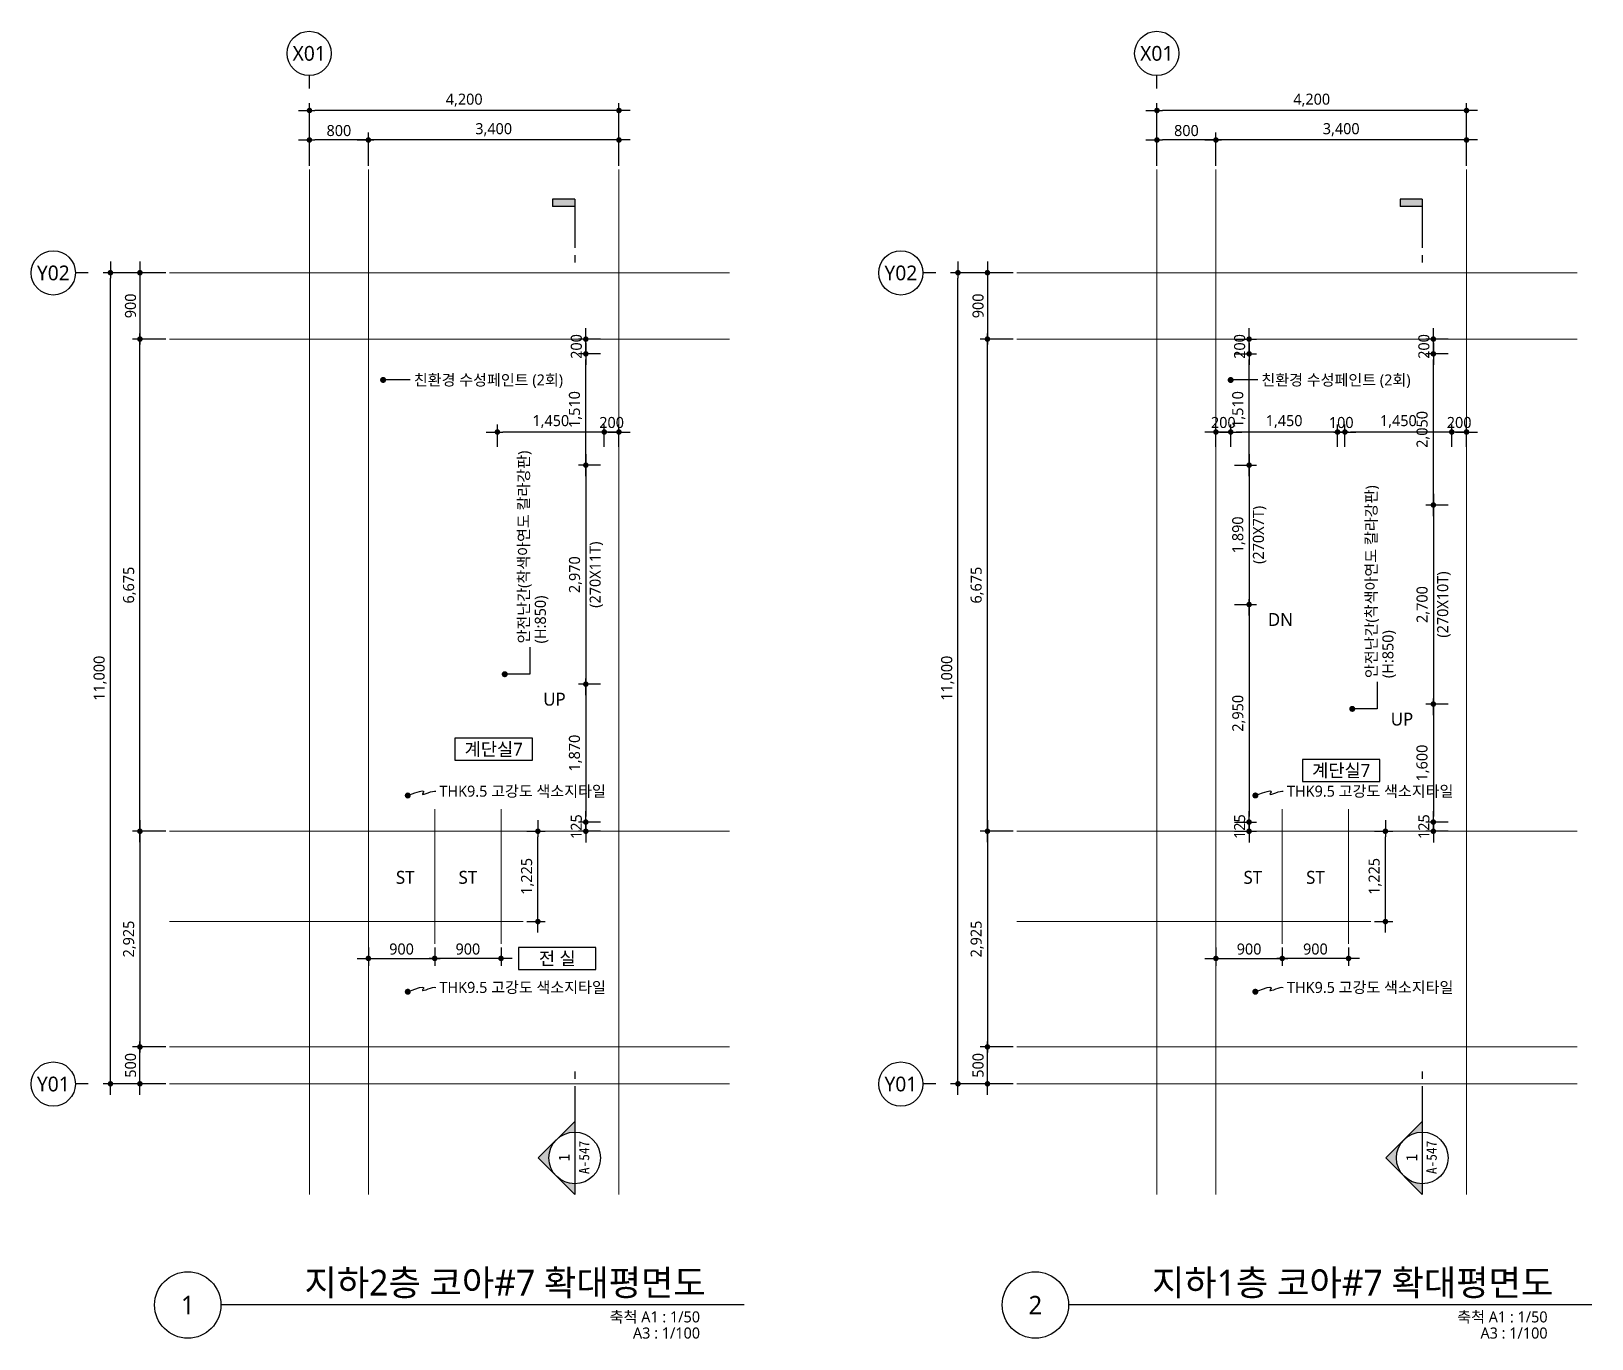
# Model space of a CAD drawing. Header units: millimetres. Extents: x 1467181 to 1850972, y 836037 to 895281.
# Drawn here: x 1467181 to 1488356, y 875511 to 893244 of the extents above; entities that cross this region are included whole.
import ezdxf
from ezdxf.enums import TextEntityAlignment as Align

# ---------------------------------------------------------------- set-up
doc = ezdxf.new("R2010")
doc.units = ezdxf.units.MM
doc.header["$MEASUREMENT"] = 0
doc.linetypes.add('CEN', pattern=[62, 60, -1, 0, -1])
doc.layers.get('0').update_dxf_attribs({"linetype": 'CONTINUOUS'})
for name, color, linetype, lineweight in [('A-AXIS-BUBL', 7, 'CONTINUOUS', 25), ('A-CNTL', 1, 'CEN', 15), ('A-DIMS', 7, 'CONTINUOUS', 25), ('A-MKXS-LEAD', 7, 'CONTINUOUS', 25), ('A-MKXS-MAK1', 3, 'CONTINUOUS', 25), ('A-MKXS-TEXT1', 3, 'CONTINUOUS', 25), ('A-MKXS-TEXT2', 7, 'CONTINUOUS', 25), ('A-MKXX-NAME', 3, 'CONTINUOUS', 25), ('A-MKXX-SYMB', 7, 'CONTINUOUS', 25), ('A-XXXX-SYMB', 7, 'CONTINUOUS', 25), ('A-XXXX-TXT1', 3, 'CONTINUOUS', 25), ('A-XXXX-TXT2', 3, 'CONTINUOUS', 25)]:
    doc.layers.add(name, color=color, linetype=linetype, lineweight=lineweight)
doc.styles.add('HY울릉도L', font='')
doc.styles.add('돋움체', font='')
doc.styles.add('맑은고딕', font='malgun.ttf')
doc.styles.get('HY울릉도L').set_extended_font_data('HYwulM')
doc.styles.get('돋움체').set_extended_font_data('DotumChe')
doc.dimstyles.new('CDIM', dxfattribs={"dimtxt": 3, "dimasz": 1.5, "dimexe": 2, "dimexo": 1, "dimgap": 1, "dimtad": 1, "dimdec": 0, "dimrnd": 0.5, "dimzin": 0, "dimdsep": 32, "dimlunit": 6, "dimtxsty": 'HY울릉도L', "dimblk1": '_CIDOT', "dimblk2": '_CIDOT', "dimsah": 1, "dimcen": 5.5, "dimclrd": 2, "dimclre": 2, "dimclrt": 7, "dimadec": 0, "dimazin": 0, "dimtfac": 1, "dimtdec": 0, "dimtix": 1, "dimtmove": 2, "dimatfit": 1, "dimldrblk": '_CIDOT', "dimfxl": 1, "dimtolj": 1, "dimtzin": 0, "dimlwd": -1, "dimarcsym": 0})

# ---------------------------------------------------------------- blocks, each defined once
blk = doc.blocks.new('_CIDOT')
at = {"color": 0, "linetype": 'ByBlock'}
blk.add_line((2, 0), (-1, 0), dxfattribs=at)
at = {"color": 0, "linetype": 'ByBlock', "const_width": 0.5}
blk.add_lwpolyline([(-0.25, 0, 1), (0.25, 0, 1)], format="xyb", close=True, dxfattribs=at)
blk = doc.blocks.new('*D186')
at = {"layer": 'A-DIMS', "lineweight": -2, "transparency": 16777216}
for p, q in [((800, 12450), (800, 12900)), ((4200, 12450), (4200, 12900))]:
    blk.add_line(p, q, dxfattribs=at)
at = {"layer": 'A-DIMS', "transparency": 16777216}
blk.add_line((4125, 12800), (875, 12800), dxfattribs=at)
at = {"layer": 'A-DIMS', "transparency": 16777216, "xscale": 75, "yscale": 75, "zscale": 75, "rotation": 180}
blk.add_blockref('_CIDOT', (800, 12800), dxfattribs=at)
at = {"layer": 'A-DIMS', "transparency": 16777216, "xscale": 75, "yscale": 75, "zscale": 75}
blk.add_blockref('_CIDOT', (4200, 12800), dxfattribs=at)
at = {"layer": 'A-DIMS', "color": 3, "transparency": 16777216, "insert": (2500, 12940), "char_height": 150, "attachment_point": 5, "style": '맑은고딕'}
blk.add_mtext('\\A1;3,400', dxfattribs=at)
blk = doc.blocks.new('*D187')
at = {"layer": 'A-DIMS', "lineweight": -2, "transparency": 16777216}
for p, q in [((-1950, 10100), (-2400, 10100)), ((-1950, 3425), (-2400, 3425))]:
    blk.add_line(p, q, dxfattribs=at)
at = {"layer": 'A-DIMS', "transparency": 16777216}
blk.add_line((-2300, 3500), (-2300, 10025), dxfattribs=at)
at = {"layer": 'A-DIMS', "transparency": 16777216, "xscale": 75, "yscale": 75, "zscale": 75}
for p, rotation in [((-2300, 10100), 90), ((-2300, 3425), 270)]:
    blk.add_blockref('_CIDOT', p, dxfattribs=dict(at, rotation=rotation))
at = {"layer": 'A-DIMS', "color": 3, "transparency": 16777216, "insert": (-2440, 6763), "char_height": 150, "attachment_point": 5, "rotation": 90, "style": '맑은고딕'}
blk.add_mtext('\\A1;6,675', dxfattribs=at)
blk = doc.blocks.new('*D188')
at = {"layer": 'A-DIMS', "lineweight": -2, "transparency": 16777216}
for p, q in [((0, 12450), (0, 12900)), ((800, 12450), (800, 12900))]:
    blk.add_line(p, q, dxfattribs=at)
at = {"layer": 'A-DIMS', "transparency": 16777216}
blk.add_line((725, 12800), (75, 12800), dxfattribs=at)
at = {"layer": 'A-DIMS', "transparency": 16777216, "xscale": 75, "yscale": 75, "zscale": 75, "rotation": 180}
blk.add_blockref('_CIDOT', (0, 12800), dxfattribs=at)
at = {"layer": 'A-DIMS', "transparency": 16777216, "xscale": 75, "yscale": 75, "zscale": 75}
blk.add_blockref('_CIDOT', (800, 12800), dxfattribs=at)
at = {"layer": 'A-DIMS', "color": 3, "transparency": 16777216, "insert": (400, 12927), "char_height": 150, "attachment_point": 5, "style": '맑은고딕'}
blk.add_mtext('\\A1;800', dxfattribs=at)
blk = doc.blocks.new('*D189')
at = {"layer": 'A-DIMS', "lineweight": -2, "transparency": 16777216}
for p, q in [((0, 12450), (0, 13300)), ((4200, 12450), (4200, 13300))]:
    blk.add_line(p, q, dxfattribs=at)
at = {"layer": 'A-DIMS', "transparency": 16777216}
blk.add_line((4125, 13200), (75, 13200), dxfattribs=at)
at = {"layer": 'A-DIMS', "transparency": 16777216, "xscale": 75, "yscale": 75, "zscale": 75, "rotation": 180}
blk.add_blockref('_CIDOT', (0, 13200), dxfattribs=at)
at = {"layer": 'A-DIMS', "transparency": 16777216, "xscale": 75, "yscale": 75, "zscale": 75}
blk.add_blockref('_CIDOT', (4200, 13200), dxfattribs=at)
at = {"layer": 'A-DIMS', "color": 3, "transparency": 16777216, "insert": (2100, 13340), "char_height": 150, "attachment_point": 5, "style": '맑은고딕'}
blk.add_mtext('\\A1;4,200', dxfattribs=at)
blk = doc.blocks.new('*D190')
at = {"layer": 'A-DIMS', "lineweight": -2, "transparency": 16777216}
for p, q in [((-1950, 11000), (-2800, 11000)), ((-1950, 0), (-2800, 0))]:
    blk.add_line(p, q, dxfattribs=at)
at = {"layer": 'A-DIMS', "transparency": 16777216}
blk.add_line((-2700, 75), (-2700, 10925), dxfattribs=at)
at = {"layer": 'A-DIMS', "transparency": 16777216, "xscale": 75, "yscale": 75, "zscale": 75}
for p, rotation in [((-2700, 11000), 90), ((-2700, 0), 270)]:
    blk.add_blockref('_CIDOT', p, dxfattribs=dict(at, rotation=rotation))
at = {"layer": 'A-DIMS', "color": 3, "transparency": 16777216, "insert": (-2840, 5500), "char_height": 150, "attachment_point": 5, "rotation": 90, "style": '맑은고딕'}
blk.add_mtext('\\A1;11,000', dxfattribs=at)
blk = doc.blocks.new('*D191')
at = {"layer": 'A-DIMS', "lineweight": -2, "transparency": 16777216}
for p, q in [((-1950, 11000), (-2400, 11000)), ((-1950, 10100), (-2400, 10100))]:
    blk.add_line(p, q, dxfattribs=at)
at = {"layer": 'A-DIMS', "transparency": 16777216}
blk.add_line((-2300, 10925), (-2300, 10175), dxfattribs=at)
at = {"layer": 'A-DIMS', "transparency": 16777216, "xscale": 75, "yscale": 75, "zscale": 75}
for p, rotation in [((-2300, 11000), 90), ((-2300, 10100), 270)]:
    blk.add_blockref('_CIDOT', p, dxfattribs=dict(at, rotation=rotation))
at = {"layer": 'A-DIMS', "color": 3, "transparency": 16777216, "insert": (-2427, 10550), "char_height": 150, "attachment_point": 5, "rotation": 90, "style": '맑은고딕'}
blk.add_mtext('\\A1;900', dxfattribs=at)
blk = doc.blocks.new('*D192')
at = {"layer": 'A-DIMS', "lineweight": -2, "transparency": 16777216}
for p, q in [((-1950, 3425), (-2400, 3425)), ((-1950, 500), (-2400, 500))]:
    blk.add_line(p, q, dxfattribs=at)
at = {"layer": 'A-DIMS', "transparency": 16777216}
blk.add_line((-2300, 3350), (-2300, 575), dxfattribs=at)
at = {"layer": 'A-DIMS', "transparency": 16777216, "xscale": 75, "yscale": 75, "zscale": 75}
for p, rotation in [((-2300, 3425), 90), ((-2300, 500), 270)]:
    blk.add_blockref('_CIDOT', p, dxfattribs=dict(at, rotation=rotation))
at = {"layer": 'A-DIMS', "color": 3, "transparency": 16777216, "insert": (-2440, 1963), "char_height": 150, "attachment_point": 5, "rotation": 90, "style": '맑은고딕'}
blk.add_mtext('\\A1;2,925', dxfattribs=at)
blk = doc.blocks.new('*D193')
at = {"layer": 'A-DIMS', "lineweight": -2, "transparency": 16777216}
for p, q in [((1700, 1850), (1700, 1600)), ((2600, 1850), (2600, 1600))]:
    blk.add_line(p, q, dxfattribs=at)
at = {"layer": 'A-DIMS', "transparency": 16777216}
blk.add_line((2525, 1700), (1775, 1700), dxfattribs=at)
at = {"layer": 'A-DIMS', "transparency": 16777216, "xscale": 75, "yscale": 75, "zscale": 75, "rotation": 180}
blk.add_blockref('_CIDOT', (1700, 1700), dxfattribs=at)
at = {"layer": 'A-DIMS', "transparency": 16777216, "xscale": 75, "yscale": 75, "zscale": 75}
blk.add_blockref('_CIDOT', (2600, 1700), dxfattribs=at)
at = {"layer": 'A-DIMS', "color": 3, "transparency": 16777216, "insert": (2150, 1827), "char_height": 150, "attachment_point": 5, "style": '맑은고딕'}
blk.add_mtext('\\A1;900', dxfattribs=at)
blk = doc.blocks.new('*D194')
at = {"layer": 'A-DIMS', "lineweight": -2, "transparency": 16777216}
for p, q in [((800, 1850), (800, 1600)), ((1700, 1850), (1700, 1600))]:
    blk.add_line(p, q, dxfattribs=at)
at = {"layer": 'A-DIMS', "transparency": 16777216}
blk.add_line((875, 1700), (1625, 1700), dxfattribs=at)
at = {"layer": 'A-DIMS', "transparency": 16777216, "xscale": 75, "yscale": 75, "zscale": 75, "rotation": 180}
blk.add_blockref('_CIDOT', (800, 1700), dxfattribs=at)
at = {"layer": 'A-DIMS', "transparency": 16777216, "xscale": 75, "yscale": 75, "zscale": 75}
blk.add_blockref('_CIDOT', (1700, 1700), dxfattribs=at)
at = {"layer": 'A-DIMS', "color": 3, "transparency": 16777216, "insert": (1250, 1827), "char_height": 150, "attachment_point": 5, "style": '맑은고딕'}
blk.add_mtext('\\A1;900', dxfattribs=at)
blk = doc.blocks.new('*D195')
at = {"layer": 'A-DIMS', "lineweight": -2, "transparency": 16777216}
for p, q in [((2950, 3425), (3200, 3425)), ((2950, 2200), (3200, 2200))]:
    blk.add_line(p, q, dxfattribs=at)
at = {"layer": 'A-DIMS', "transparency": 16777216}
blk.add_line((3100, 2275), (3100, 3350), dxfattribs=at)
at = {"layer": 'A-DIMS', "transparency": 16777216, "xscale": 75, "yscale": 75, "zscale": 75}
for p, rotation in [((3100, 3425), 90), ((3100, 2200), 270)]:
    blk.add_blockref('_CIDOT', p, dxfattribs=dict(at, rotation=rotation))
at = {"layer": 'A-DIMS', "color": 3, "transparency": 16777216, "insert": (2960, 2813), "char_height": 150, "attachment_point": 5, "rotation": 90, "style": '맑은고딕'}
blk.add_mtext('\\A1;1,225', dxfattribs=at)
blk = doc.blocks.new('*D196')
at = {"layer": 'A-DIMS', "lineweight": -2, "transparency": 16777216}
for p, q in [((-1950, 500), (-2400, 500)), ((-1950, 0), (-2400, 0))]:
    blk.add_line(p, q, dxfattribs=at)
at = {"layer": 'A-DIMS', "transparency": 16777216}
blk.add_line((-2300, 75), (-2300, 425), dxfattribs=at)
at = {"layer": 'A-DIMS', "transparency": 16777216, "xscale": 75, "yscale": 75, "zscale": 75}
for p, rotation in [((-2300, 500), 90), ((-2300, 0), 270)]:
    blk.add_blockref('_CIDOT', p, dxfattribs=dict(at, rotation=rotation))
at = {"layer": 'A-DIMS', "color": 3, "transparency": 16777216, "insert": (-2427, 250), "char_height": 150, "attachment_point": 5, "rotation": 90, "style": '맑은고딕'}
blk.add_mtext('\\A1;500', dxfattribs=at)
blk = doc.blocks.new('CORE 7- 단면')
at = {"layer": 'A-MKXS-MAK1'}
blk.add_hatch(color=256, dxfattribs=at).paths.add_polyline_path([(22637, 12898), (22637, 12998), (22937, 12998), (22937, 12898)])
h = blk.add_hatch(color=256, dxfattribs=at)
h.paths.add_polyline_path([(22442, -7), (22690, 241, 0.414214), (22690, -254)])
h.paths.add_polyline_path([(22690, 241), (22937, 488), (22937, 343, 0.198912)])
h.paths.add_polyline_path([(22690, -254, 0.198912), (22937, -357), (22937, -502)])
for p, q in [((22637, 12998), (22637, 12898)), ((22937, 12998), (22637, 12998)), ((22937, 12998), (22937, 12335)), ((22937, 12898), (22637, 12898)), ((22937, 12235), (22937, 12135)), ((22937, 1166), (22937, 1066)), ((22937, 966), (22937, -502)), ((22937, 488), (22442, -7)), ((22937, -502), (22442, -7))]:
    blk.add_line(p, q, dxfattribs=at)
blk.add_circle((22937, -7), 350, dxfattribs=at)
at = {"layer": 'A-MKXS-TEXT2', "style": '돋움체'}
for s, height, p in [('A-547', 140, (23065, 0)), ('1', 150, (22793, -2))]:
    blk.add_text(s, height=height, rotation=90, dxfattribs=at).set_placement(p, align=Align.MIDDLE)
blk = doc.blocks.new('*D169')
at = {"layer": 'A-DIMS', "lineweight": -2, "transparency": 16777216}
for p, q in [((1474906, 887359), (1474606, 887359)), ((1474906, 884389), (1474606, 884389))]:
    blk.add_line(p, q, dxfattribs=at)
at = {"layer": 'A-DIMS', "transparency": 16777216}
blk.add_line((1474706, 887284), (1474706, 884464), dxfattribs=at)
at = {"layer": 'A-DIMS', "transparency": 16777216, "xscale": 75, "yscale": 75, "zscale": 75}
for p, rotation in [((1474706, 887359), 90), ((1474706, 884389), 270)]:
    blk.add_blockref('_CIDOT', p, dxfattribs=dict(at, rotation=rotation))
at = {"layer": 'A-DIMS', "color": 3, "transparency": 16777216, "char_height": 150, "attachment_point": 5, "rotation": 90, "style": '맑은고딕'}
for s, insert in [('\\A1;(270X11T)', (1474849, 885874)), ('\\A1;2,970', (1474566, 885874))]:
    blk.add_mtext(s, dxfattribs=dict(at, insert=insert))
blk = doc.blocks.new('*D170')
at = {"layer": 'A-DIMS', "lineweight": -2, "transparency": 16777216}
for p, q in [((1474906, 888869), (1474606, 888869)), ((1474906, 887359), (1474606, 887359))]:
    blk.add_line(p, q, dxfattribs=at)
at = {"layer": 'A-DIMS', "transparency": 16777216}
blk.add_line((1474706, 887434), (1474706, 888794), dxfattribs=at)
at = {"layer": 'A-DIMS', "transparency": 16777216, "xscale": 75, "yscale": 75, "zscale": 75}
for p, rotation in [((1474706, 888869), 90), ((1474706, 887359), 270)]:
    blk.add_blockref('_CIDOT', p, dxfattribs=dict(at, rotation=rotation))
at = {"layer": 'A-DIMS', "color": 3, "transparency": 16777216, "insert": (1474565, 888114), "char_height": 150, "attachment_point": 5, "rotation": 90, "style": '맑은고딕'}
blk.add_mtext('\\A1;1,510', dxfattribs=at)
blk = doc.blocks.new('*D171')
at = {"layer": 'A-DIMS', "lineweight": -2, "transparency": 16777216}
for p, q in [((1474906, 884389), (1474606, 884389)), ((1474906, 882519), (1474606, 882519))]:
    blk.add_line(p, q, dxfattribs=at)
at = {"layer": 'A-DIMS', "transparency": 16777216}
blk.add_line((1474706, 884314), (1474706, 882594), dxfattribs=at)
at = {"layer": 'A-DIMS', "transparency": 16777216, "xscale": 75, "yscale": 75, "zscale": 75}
for p, rotation in [((1474706, 884389), 90), ((1474706, 882519), 270)]:
    blk.add_blockref('_CIDOT', p, dxfattribs=dict(at, rotation=rotation))
at = {"layer": 'A-DIMS', "color": 3, "transparency": 16777216, "insert": (1474565, 883454), "char_height": 150, "attachment_point": 5, "rotation": 90, "style": '맑은고딕'}
blk.add_mtext('\\A1;1,870', dxfattribs=at)
blk = doc.blocks.new('*D172')
at = {"layer": 'A-DIMS', "transparency": 16777216}
for p, q in [((1474706, 882594), (1474706, 882669)), ((1474706, 882519), (1474706, 882394)), ((1474706, 882319), (1474706, 882244))]:
    blk.add_line(p, q, dxfattribs=at)
at = {"layer": 'A-DIMS', "lineweight": -2, "transparency": 16777216}
for p, q in [((1474906, 882519), (1474606, 882519)), ((1474906, 882394), (1474606, 882394))]:
    blk.add_line(p, q, dxfattribs=at)
at = {"layer": 'A-DIMS', "transparency": 16777216, "xscale": 75, "yscale": 75, "zscale": 75}
for p, rotation in [((1474706, 882519), 270), ((1474706, 882394), 90)]:
    blk.add_blockref('_CIDOT', p, dxfattribs=dict(at, rotation=rotation))
at = {"layer": 'A-DIMS', "color": 3, "transparency": 16777216, "insert": (1474578, 882457), "char_height": 150, "attachment_point": 5, "rotation": 90, "style": '맑은고딕'}
blk.add_mtext('\\A1;125', dxfattribs=at)
blk = doc.blocks.new('*D173')
at = {"layer": 'A-DIMS', "transparency": 16777216}
for p, q in [((1474706, 889144), (1474706, 889219)), ((1474706, 888869), (1474706, 889069)), ((1474706, 888794), (1474706, 888719))]:
    blk.add_line(p, q, dxfattribs=at)
at = {"layer": 'A-DIMS', "lineweight": -2, "transparency": 16777216}
for p, q in [((1474906, 889069), (1474606, 889069)), ((1474906, 888869), (1474606, 888869))]:
    blk.add_line(p, q, dxfattribs=at)
at = {"layer": 'A-DIMS', "transparency": 16777216, "xscale": 75, "yscale": 75, "zscale": 75}
for p, rotation in [((1474706, 889069), 270), ((1474706, 888869), 90)]:
    blk.add_blockref('_CIDOT', p, dxfattribs=dict(at, rotation=rotation))
at = {"layer": 'A-DIMS', "color": 3, "transparency": 16777216, "insert": (1474578, 888969), "char_height": 150, "attachment_point": 5, "rotation": 90, "style": '맑은고딕'}
blk.add_mtext('\\A1;200', dxfattribs=at)
blk = doc.blocks.new('*D174')
at = {"layer": 'A-DIMS', "lineweight": -2, "transparency": 16777216}
for p, q in [((1473506, 887609), (1473506, 887909)), ((1474956, 887609), (1474956, 887909))]:
    blk.add_line(p, q, dxfattribs=at)
at = {"layer": 'A-DIMS', "transparency": 16777216}
blk.add_line((1474881, 887809), (1473581, 887809), dxfattribs=at)
at = {"layer": 'A-DIMS', "transparency": 16777216, "xscale": 75, "yscale": 75, "zscale": 75, "rotation": 180}
blk.add_blockref('_CIDOT', (1473506, 887809), dxfattribs=at)
at = {"layer": 'A-DIMS', "transparency": 16777216, "xscale": 75, "yscale": 75, "zscale": 75}
blk.add_blockref('_CIDOT', (1474956, 887809), dxfattribs=at)
at = {"layer": 'A-DIMS', "color": 3, "transparency": 16777216, "insert": (1474231, 887950), "char_height": 150, "attachment_point": 5, "style": '맑은고딕'}
blk.add_mtext('\\A1;1,450', dxfattribs=at)
blk = doc.blocks.new('*D175')
at = {"layer": 'A-DIMS', "lineweight": -2, "transparency": 16777216}
for p, q in [((1474956, 887609), (1474956, 887909)), ((1475156, 887609), (1475156, 887909))]:
    blk.add_line(p, q, dxfattribs=at)
at = {"layer": 'A-DIMS', "transparency": 16777216}
for p, q in [((1474881, 887809), (1474806, 887809)), ((1475156, 887809), (1474956, 887809)), ((1475231, 887809), (1475306, 887809))]:
    blk.add_line(p, q, dxfattribs=at)
at = {"layer": 'A-DIMS', "transparency": 16777216, "xscale": 75, "yscale": 75, "zscale": 75}
blk.add_blockref('_CIDOT', (1474956, 887809), dxfattribs=at)
at = {"layer": 'A-DIMS', "transparency": 16777216, "xscale": 75, "yscale": 75, "zscale": 75, "rotation": 180}
blk.add_blockref('_CIDOT', (1475156, 887809), dxfattribs=at)
at = {"layer": 'A-DIMS', "color": 3, "transparency": 16777216, "insert": (1475056, 887937), "char_height": 150, "attachment_point": 5, "style": '맑은고딕'}
blk.add_mtext('\\A1;200', dxfattribs=at)
blk = doc.blocks.new('*D176')
at = {"layer": 'A-DIMS', "lineweight": -2, "transparency": 16777216}
for p, q in [((1486406, 886819), (1486106, 886819)), ((1486406, 884119), (1486106, 884119))]:
    blk.add_line(p, q, dxfattribs=at)
at = {"layer": 'A-DIMS', "transparency": 16777216}
blk.add_line((1486206, 886744), (1486206, 884194), dxfattribs=at)
at = {"layer": 'A-DIMS', "transparency": 16777216, "xscale": 75, "yscale": 75, "zscale": 75}
for p, rotation in [((1486206, 886819), 90), ((1486206, 884119), 270)]:
    blk.add_blockref('_CIDOT', p, dxfattribs=dict(at, rotation=rotation))
at = {"layer": 'A-DIMS', "color": 3, "transparency": 16777216, "char_height": 150, "attachment_point": 5, "rotation": 90, "style": '맑은고딕'}
for s, insert in [('\\A1;(270X10T)', (1486349, 885469)), ('\\A1;2,700', (1486066, 885469))]:
    blk.add_mtext(s, dxfattribs=dict(at, insert=insert))
blk = doc.blocks.new('*D177')
at = {"layer": 'A-DIMS', "lineweight": -2, "transparency": 16777216}
for p, q in [((1486406, 888869), (1486106, 888869)), ((1486406, 886819), (1486106, 886819))]:
    blk.add_line(p, q, dxfattribs=at)
at = {"layer": 'A-DIMS', "transparency": 16777216}
blk.add_line((1486206, 886894), (1486206, 888794), dxfattribs=at)
at = {"layer": 'A-DIMS', "transparency": 16777216, "xscale": 75, "yscale": 75, "zscale": 75}
for p, rotation in [((1486206, 888869), 90), ((1486206, 886819), 270)]:
    blk.add_blockref('_CIDOT', p, dxfattribs=dict(at, rotation=rotation))
at = {"layer": 'A-DIMS', "color": 3, "transparency": 16777216, "insert": (1486066, 887844), "char_height": 150, "attachment_point": 5, "rotation": 90, "style": '맑은고딕'}
blk.add_mtext('\\A1;2,050', dxfattribs=at)
blk = doc.blocks.new('*D178')
at = {"layer": 'A-DIMS', "lineweight": -2, "transparency": 16777216}
for p, q in [((1486406, 884119), (1486106, 884119)), ((1486406, 882519), (1486106, 882519))]:
    blk.add_line(p, q, dxfattribs=at)
at = {"layer": 'A-DIMS', "transparency": 16777216}
blk.add_line((1486206, 884044), (1486206, 882594), dxfattribs=at)
at = {"layer": 'A-DIMS', "transparency": 16777216, "xscale": 75, "yscale": 75, "zscale": 75}
for p, rotation in [((1486206, 884119), 90), ((1486206, 882519), 270)]:
    blk.add_blockref('_CIDOT', p, dxfattribs=dict(at, rotation=rotation))
at = {"layer": 'A-DIMS', "color": 3, "transparency": 16777216, "insert": (1486065, 883319), "char_height": 150, "attachment_point": 5, "rotation": 90, "style": '맑은고딕'}
blk.add_mtext('\\A1;1,600', dxfattribs=at)
blk = doc.blocks.new('*D179')
at = {"layer": 'A-DIMS', "transparency": 16777216}
for p, q in [((1486206, 882594), (1486206, 882669)), ((1486206, 882519), (1486206, 882394)), ((1486206, 882319), (1486206, 882244))]:
    blk.add_line(p, q, dxfattribs=at)
at = {"layer": 'A-DIMS', "lineweight": -2, "transparency": 16777216}
for p, q in [((1486406, 882519), (1486106, 882519)), ((1486406, 882394), (1486106, 882394))]:
    blk.add_line(p, q, dxfattribs=at)
at = {"layer": 'A-DIMS', "transparency": 16777216, "xscale": 75, "yscale": 75, "zscale": 75}
for p, rotation in [((1486206, 882519), 270), ((1486206, 882394), 90)]:
    blk.add_blockref('_CIDOT', p, dxfattribs=dict(at, rotation=rotation))
at = {"layer": 'A-DIMS', "color": 3, "transparency": 16777216, "insert": (1486078, 882457), "char_height": 150, "attachment_point": 5, "rotation": 90, "style": '맑은고딕'}
blk.add_mtext('\\A1;125', dxfattribs=at)
blk = doc.blocks.new('*D180')
at = {"layer": 'A-DIMS', "transparency": 16777216}
for p, q in [((1486206, 889144), (1486206, 889219)), ((1486206, 888869), (1486206, 889069)), ((1486206, 888794), (1486206, 888719))]:
    blk.add_line(p, q, dxfattribs=at)
at = {"layer": 'A-DIMS', "lineweight": -2, "transparency": 16777216}
for p, q in [((1486406, 889069), (1486106, 889069)), ((1486406, 888869), (1486106, 888869))]:
    blk.add_line(p, q, dxfattribs=at)
at = {"layer": 'A-DIMS', "transparency": 16777216, "xscale": 75, "yscale": 75, "zscale": 75}
for p, rotation in [((1486206, 889069), 270), ((1486206, 888869), 90)]:
    blk.add_blockref('_CIDOT', p, dxfattribs=dict(at, rotation=rotation))
at = {"layer": 'A-DIMS', "color": 3, "transparency": 16777216, "insert": (1486078, 888969), "char_height": 150, "attachment_point": 5, "rotation": 90, "style": '맑은고딕'}
blk.add_mtext('\\A1;200', dxfattribs=at)
blk = doc.blocks.new('*D181')
at = {"layer": 'A-DIMS', "lineweight": -2, "transparency": 16777216}
for p, q in [((1485006, 887609), (1485006, 887909)), ((1486456, 887609), (1486456, 887909))]:
    blk.add_line(p, q, dxfattribs=at)
at = {"layer": 'A-DIMS', "transparency": 16777216}
blk.add_line((1486381, 887809), (1485081, 887809), dxfattribs=at)
at = {"layer": 'A-DIMS', "transparency": 16777216, "xscale": 75, "yscale": 75, "zscale": 75, "rotation": 180}
blk.add_blockref('_CIDOT', (1485006, 887809), dxfattribs=at)
at = {"layer": 'A-DIMS', "transparency": 16777216, "xscale": 75, "yscale": 75, "zscale": 75}
blk.add_blockref('_CIDOT', (1486456, 887809), dxfattribs=at)
at = {"layer": 'A-DIMS', "color": 3, "transparency": 16777216, "insert": (1485731, 887950), "char_height": 150, "attachment_point": 5, "style": '맑은고딕'}
blk.add_mtext('\\A1;1,450', dxfattribs=at)
blk = doc.blocks.new('*D182')
at = {"layer": 'A-DIMS', "lineweight": -2, "transparency": 16777216}
for p, q in [((1486456, 887609), (1486456, 887909)), ((1486656, 887609), (1486656, 887909))]:
    blk.add_line(p, q, dxfattribs=at)
at = {"layer": 'A-DIMS', "transparency": 16777216}
for p, q in [((1486381, 887809), (1486306, 887809)), ((1486656, 887809), (1486456, 887809)), ((1486731, 887809), (1486806, 887809))]:
    blk.add_line(p, q, dxfattribs=at)
at = {"layer": 'A-DIMS', "transparency": 16777216, "xscale": 75, "yscale": 75, "zscale": 75}
blk.add_blockref('_CIDOT', (1486456, 887809), dxfattribs=at)
at = {"layer": 'A-DIMS', "transparency": 16777216, "xscale": 75, "yscale": 75, "zscale": 75, "rotation": 180}
blk.add_blockref('_CIDOT', (1486656, 887809), dxfattribs=at)
at = {"layer": 'A-DIMS', "color": 3, "transparency": 16777216, "insert": (1486556, 887937), "char_height": 150, "attachment_point": 5, "style": '맑은고딕'}
blk.add_mtext('\\A1;200', dxfattribs=at)
blk = doc.blocks.new('*D183')
at = {"layer": 'A-DIMS', "lineweight": -2, "transparency": 16777216}
for p, q in [((1483456, 887609), (1483456, 887909)), ((1484906, 887609), (1484906, 887909))]:
    blk.add_line(p, q, dxfattribs=at)
at = {"layer": 'A-DIMS', "transparency": 16777216}
blk.add_line((1484831, 887809), (1483531, 887809), dxfattribs=at)
at = {"layer": 'A-DIMS', "transparency": 16777216, "xscale": 75, "yscale": 75, "zscale": 75, "rotation": 180}
blk.add_blockref('_CIDOT', (1483456, 887809), dxfattribs=at)
at = {"layer": 'A-DIMS', "transparency": 16777216, "xscale": 75, "yscale": 75, "zscale": 75}
blk.add_blockref('_CIDOT', (1484906, 887809), dxfattribs=at)
at = {"layer": 'A-DIMS', "color": 3, "transparency": 16777216, "insert": (1484181, 887950), "char_height": 150, "attachment_point": 5, "style": '맑은고딕'}
blk.add_mtext('\\A1;1,450', dxfattribs=at)
blk = doc.blocks.new('*D184')
at = {"layer": 'A-DIMS', "lineweight": -2, "transparency": 16777216}
for p, q in [((1484906, 887609), (1484906, 887909)), ((1485006, 887609), (1485006, 887909))]:
    blk.add_line(p, q, dxfattribs=at)
at = {"layer": 'A-DIMS', "transparency": 16777216}
for p, q in [((1484831, 887809), (1484756, 887809)), ((1485006, 887809), (1484906, 887809)), ((1485081, 887809), (1485156, 887809))]:
    blk.add_line(p, q, dxfattribs=at)
at = {"layer": 'A-DIMS', "transparency": 16777216, "xscale": 75, "yscale": 75, "zscale": 75}
blk.add_blockref('_CIDOT', (1484906, 887809), dxfattribs=at)
at = {"layer": 'A-DIMS', "transparency": 16777216, "xscale": 75, "yscale": 75, "zscale": 75, "rotation": 180}
blk.add_blockref('_CIDOT', (1485006, 887809), dxfattribs=at)
at = {"layer": 'A-DIMS', "color": 3, "transparency": 16777216, "insert": (1484956, 887937), "char_height": 150, "attachment_point": 5, "style": '맑은고딕'}
blk.add_mtext('\\A1;100', dxfattribs=at)
blk = doc.blocks.new('*D185')
at = {"layer": 'A-DIMS', "lineweight": -2, "transparency": 16777216}
for p, q in [((1483256, 887609), (1483256, 887909)), ((1483456, 887609), (1483456, 887909))]:
    blk.add_line(p, q, dxfattribs=at)
at = {"layer": 'A-DIMS', "transparency": 16777216}
for p, q in [((1483181, 887809), (1483106, 887809)), ((1483456, 887809), (1483256, 887809)), ((1483531, 887809), (1483606, 887809))]:
    blk.add_line(p, q, dxfattribs=at)
at = {"layer": 'A-DIMS', "transparency": 16777216, "xscale": 75, "yscale": 75, "zscale": 75}
blk.add_blockref('_CIDOT', (1483256, 887809), dxfattribs=at)
at = {"layer": 'A-DIMS', "transparency": 16777216, "xscale": 75, "yscale": 75, "zscale": 75, "rotation": 180}
blk.add_blockref('_CIDOT', (1483456, 887809), dxfattribs=at)
at = {"layer": 'A-DIMS', "color": 3, "transparency": 16777216, "insert": (1483356, 887937), "char_height": 150, "attachment_point": 5, "style": '맑은고딕'}
blk.add_mtext('\\A1;200', dxfattribs=at)
blk = doc.blocks.new('*D197')
at = {"layer": 'A-DIMS', "lineweight": -2, "transparency": 16777216}
for p, q in [((1483506, 887359), (1483806, 887359)), ((1483506, 885469), (1483806, 885469))]:
    blk.add_line(p, q, dxfattribs=at)
at = {"layer": 'A-DIMS', "transparency": 16777216}
blk.add_line((1483706, 887284), (1483706, 885544), dxfattribs=at)
at = {"layer": 'A-DIMS', "transparency": 16777216, "xscale": 75, "yscale": 75, "zscale": 75}
for p, rotation in [((1483706, 887359), 90), ((1483706, 885469), 270)]:
    blk.add_blockref('_CIDOT', p, dxfattribs=dict(at, rotation=rotation))
at = {"layer": 'A-DIMS', "color": 3, "transparency": 16777216, "char_height": 150, "attachment_point": 5, "rotation": 90, "style": '맑은고딕'}
for s, insert in [('\\A1;1,890', (1483565, 886414)), ('\\A1;(270X7T)', (1483849, 886414))]:
    blk.add_mtext(s, dxfattribs=dict(at, insert=insert))
blk = doc.blocks.new('*D198')
at = {"layer": 'A-DIMS', "lineweight": -2, "transparency": 16777216}
for p, q in [((1483506, 888869), (1483806, 888869)), ((1483506, 887359), (1483806, 887359))]:
    blk.add_line(p, q, dxfattribs=at)
at = {"layer": 'A-DIMS', "transparency": 16777216}
blk.add_line((1483706, 887434), (1483706, 888794), dxfattribs=at)
at = {"layer": 'A-DIMS', "transparency": 16777216, "xscale": 75, "yscale": 75, "zscale": 75}
for p, rotation in [((1483706, 888869), 90), ((1483706, 887359), 270)]:
    blk.add_blockref('_CIDOT', p, dxfattribs=dict(at, rotation=rotation))
at = {"layer": 'A-DIMS', "color": 3, "transparency": 16777216, "insert": (1483565, 888114), "char_height": 150, "attachment_point": 5, "rotation": 90, "style": '맑은고딕'}
blk.add_mtext('\\A1;1,510', dxfattribs=at)
blk = doc.blocks.new('*D199')
at = {"layer": 'A-DIMS', "lineweight": -2, "transparency": 16777216}
for p, q in [((1483506, 885469), (1483806, 885469)), ((1483506, 882519), (1483806, 882519))]:
    blk.add_line(p, q, dxfattribs=at)
at = {"layer": 'A-DIMS', "transparency": 16777216}
blk.add_line((1483706, 885394), (1483706, 882594), dxfattribs=at)
at = {"layer": 'A-DIMS', "transparency": 16777216, "xscale": 75, "yscale": 75, "zscale": 75}
for p, rotation in [((1483706, 885469), 90), ((1483706, 882519), 270)]:
    blk.add_blockref('_CIDOT', p, dxfattribs=dict(at, rotation=rotation))
at = {"layer": 'A-DIMS', "color": 3, "transparency": 16777216, "insert": (1483566, 883994), "char_height": 150, "attachment_point": 5, "rotation": 90, "style": '맑은고딕'}
blk.add_mtext('\\A1;2,950', dxfattribs=at)
blk = doc.blocks.new('*D200')
at = {"layer": 'A-DIMS', "transparency": 16777216}
for p, q in [((1483706, 882594), (1483706, 882669)), ((1483706, 882519), (1483706, 882394)), ((1483706, 882319), (1483706, 882244))]:
    blk.add_line(p, q, dxfattribs=at)
at = {"layer": 'A-DIMS', "lineweight": -2, "transparency": 16777216}
for p, q in [((1483506, 882519), (1483806, 882519)), ((1483506, 882394), (1483806, 882394))]:
    blk.add_line(p, q, dxfattribs=at)
at = {"layer": 'A-DIMS', "transparency": 16777216, "xscale": 75, "yscale": 75, "zscale": 75}
for p, rotation in [((1483706, 882519), 270), ((1483706, 882394), 90)]:
    blk.add_blockref('_CIDOT', p, dxfattribs=dict(at, rotation=rotation))
at = {"layer": 'A-DIMS', "color": 3, "transparency": 16777216, "insert": (1483578, 882457), "char_height": 150, "attachment_point": 5, "rotation": 90, "style": '맑은고딕'}
blk.add_mtext('\\A1;125', dxfattribs=at)
blk = doc.blocks.new('*D201')
at = {"layer": 'A-DIMS', "transparency": 16777216}
for p, q in [((1483706, 889144), (1483706, 889219)), ((1483706, 888869), (1483706, 889069)), ((1483706, 888794), (1483706, 888719))]:
    blk.add_line(p, q, dxfattribs=at)
at = {"layer": 'A-DIMS', "lineweight": -2, "transparency": 16777216}
for p, q in [((1483506, 889069), (1483806, 889069)), ((1483506, 888869), (1483806, 888869))]:
    blk.add_line(p, q, dxfattribs=at)
at = {"layer": 'A-DIMS', "transparency": 16777216, "xscale": 75, "yscale": 75, "zscale": 75}
for p, rotation in [((1483706, 889069), 270), ((1483706, 888869), 90)]:
    blk.add_blockref('_CIDOT', p, dxfattribs=dict(at, rotation=rotation))
at = {"layer": 'A-DIMS', "color": 3, "transparency": 16777216, "insert": (1483578, 888969), "char_height": 150, "attachment_point": 5, "rotation": 90, "style": '맑은고딕'}
blk.add_mtext('\\A1;200', dxfattribs=at)
blk = doc.blocks.new('CORE7_GRID')
at = {"layer": 'A-AXIS-BUBL', "ltscale": 0.2}
for p, q in [((0, 13500), (0, 13675)), ((-3000, 11000), (-3175, 11000)), ((-3000, 0), (-3175, 0))]:
    blk.add_line(p, q, dxfattribs=at)
for centre in [(-2.9, 13975), (-3475, 10997.1), (-3475, -2.9)]:
    blk.add_circle(centre, 300, dxfattribs=at)
at = {"layer": 'A-CNTL'}
for p, q in [((0, -1500), (0, 12400)), ((800, -1500), (800, 12400)), ((4200, -1500), (4200, 12400)), ((-1900, 11000), (5700, 11000)), ((-1900, 10100), (5700, 10100)), ((1700, 1900), (1700, 3725)), ((2600, 1900), (2600, 3725)), ((-1900, 3425), (5700, 3425)), ((-1900, 2200), (2900, 2200)), ((-1900, 500), (5700, 500)), ((-1900, 0), (5700, 0))]:
    blk.add_line(p, q, dxfattribs=at)
at = {"layer": 'A-XXXX-TXT2', "ltscale": 0.2, "style": '맑은고딕'}
for s, p in [('X01', (-2.9, 13975)), ('Y02', (-3475, 10997.1)), ('Y01', (-3475, -2.9))]:
    blk.add_text(s, height=200, dxfattribs=at).set_placement(p, align=Align.MIDDLE)
at = {"layer": 'A-DIMS'}
for base, p1, p2, angle, picture, middle in [((0, 13200), (4200, 12400), (0, 12400), 180, '*D189', (2100, 13340.1)), ((0, 12800), (800, 12400), (0, 12400), 180, '*D188', (400, 12927.5)), ((800, 12800), (4200, 12400), (800, 12400), 180, '*D186', (2500, 12940.1)), ((-2700, 11000), (-1900, 0), (-1900, 11000), 270, '*D190', (-2840.5, 5500)), ((-2300, 10100), (-1900, 11000), (-1900, 10100), 90, '*D191', (-2427.5, 10550)), ((-2300, 10100), (-1900, 3425), (-1900, 10100), 270, '*D187', (-2440.1, 6762.5)), ((-2300, 500), (-1900, 3425), (-1900, 500), 90, '*D192', (-2440.1, 1962.5)), ((3100, 3425), (2900, 2200), (2900, 3425), 90, '*D195', (2959.5, 2812.5)), ((1700, 1700), (2600, 1900), (1700, 1900), 180, '*D193', (2150, 1827.5)), ((-2300, 500), (-1900, 0), (-1900, 500), 270, '*D196', (-2427.5, 250))]:
    dim = blk.add_linear_dim(base=base, p1=p1, p2=p2, angle=angle, dimstyle='CDIM', override={"dimscale": 50, "dimtxsty": '맑은고딕', "dimclrd": 256, "dimclre": 256, "dimclrt": 3}, dxfattribs=at)
    dim.commit()
    dim.dimension.update_dxf_attribs({"geometry": picture, "text_midpoint": middle})
dim = blk.add_linear_dim(base=(1700, 1700), p1=(800, 1900), p2=(1700, 1900), dimstyle='CDIM', override={"dimscale": 50, "dimtxsty": '맑은고딕', "dimclrd": 256, "dimclre": 256, "dimclrt": 3}, dxfattribs=at)
dim.commit()
dim.dimension.update_dxf_attribs({"geometry": '*D194', "text_midpoint": (1250, 1827.5)})

msp = doc.modelspace()

# ---------------------------------------------------------------- linework, layer by layer
at = {"layer": 'A-MKXS-LEAD', "const_width": 40}
for points in [[(1471935, 888516.9, 1), (1471976.5, 888512.7, 1)], [(1483434.9, 888516.9, 1), (1483476.3, 888512.7, 1)], [(1473607.8, 884503.6, -1), (1473603.7, 884545.1, -1)], [(1485107.8, 884033.6, -1), (1485103.7, 884075.1, -1)], [(1472269.9, 882881.4, 1), (1472311.3, 882877.2, 1)], [(1483769.9, 882881.4, 1), (1483811.3, 882877.2, 1)], [(1472269.9, 880219.8, 1), (1472311.3, 880215.6, 1)], [(1483769.9, 880219.8, 1), (1483811.3, 880215.6, 1)]]:
    msp.add_lwpolyline(points, format="xyb", close=True, dxfattribs=at)
at = {"layer": 'A-MKXS-LEAD'}
for points in [[(1472322.8, 888514.8), (1471955.8, 888514.8), (1471955.8, 888514.8)], [(1483822.6, 888514.8), (1483455.6, 888514.8), (1483455.6, 888514.8)], [(1473945.1, 884891.4), (1473945.1, 884524.4), (1473605.8, 884524.4)], [(1485445.1, 884421.4), (1485445.1, 884054.4), (1485105.8, 884054.4)], [(1472289.8, 882879), (1472387.5, 882915.8), (1472451.2, 882935.7), (1472487.5, 882942.2), (1472502.8, 882938.7), (1472504, 882928.8), (1472497.5, 882916), (1472490, 882903.8), (1472488, 882895.7), (1472496.7, 882894.4), (1472514.8, 882898.8), (1472539.7, 882907), (1472568.6, 882917.1), (1472598.8, 882927.2), (1472627.6, 882935.4), (1472652.3, 882939.7), (1472670.1, 882938.3)], [(1483789.8, 882879), (1483887.5, 882915.8), (1483951.2, 882935.7), (1483987.5, 882942.2), (1484002.8, 882938.7), (1484004, 882928.8), (1483997.5, 882916), (1483990, 882903.8), (1483988, 882895.7), (1483996.7, 882894.4), (1484014.8, 882898.8), (1484039.7, 882907), (1484068.6, 882917.1), (1484098.8, 882927.2), (1484127.6, 882935.4), (1484152.3, 882939.7), (1484170.1, 882938.3)], [(1472289.8, 880217.4), (1472387.5, 880254.3), (1472451.2, 880274.2), (1472487.5, 880280.6), (1472502.8, 880277.1), (1472504, 880267.2), (1472497.5, 880254.4), (1472490, 880242.2), (1472488, 880234.2), (1472496.7, 880232.8), (1472514.8, 880237.2), (1472539.7, 880245.4), (1472568.6, 880255.5), (1472598.8, 880265.6), (1472627.6, 880273.8), (1472652.3, 880278.1), (1472670.1, 880276.7)], [(1483789.8, 880217.4), (1483887.5, 880254.3), (1483951.2, 880274.2), (1483987.5, 880280.6), (1484002.8, 880277.1), (1484004, 880267.2), (1483997.5, 880254.4), (1483990, 880242.2), (1483988, 880234.2), (1483996.7, 880232.8), (1484014.8, 880237.2), (1484039.7, 880245.4), (1484068.6, 880255.5), (1484098.8, 880265.6), (1484127.6, 880273.8), (1484152.3, 880278.1), (1484170.1, 880276.7)]]:
    msp.add_lwpolyline(points, dxfattribs=at)
at = {"layer": 'A-MKXX-SYMB'}
for points in [[(1473980.7, 883656.9), (1472930.7, 883656.9), (1472930.7, 883356.9), (1473980.7, 883356.9)], [(1485480.7, 883369.4), (1484430.7, 883369.4), (1484430.7, 883069.4), (1485480.7, 883069.4)], [(1474844.1, 880819.4), (1473794.1, 880819.4), (1473794.1, 880519.4), (1474844.1, 880519.4)]]:
    msp.add_lwpolyline(points, close=True, dxfattribs=at)
at = {"layer": 'A-XXXX-SYMB'}
for p, q in [((1476855.7, 875969.4), (1469755.7, 875969.4)), ((1488355.7, 875969.4), (1481255.7, 875969.4))]:
    msp.add_line(p, q, dxfattribs=at)
for centre in [(1469305.7, 875969.4), (1480805.7, 875969.4)]:
    msp.add_circle(centre, 450, dxfattribs=at)

# ---------------------------------------------------------------- block references
at = {"layer": 'A-DIMS'}
for name, p in [('CORE7_GRID', (1470955.7, 878969.4)), ('CORE7_GRID', (1482455.7, 878969.4)), ('CORE 7- 단면', (1451618.4, 877971)), ('CORE 7- 단면', (1463118.4, 877971))]:
    msp.add_blockref(name, p, dxfattribs=at)

# ---------------------------------------------------------------- texts
at = {"layer": 'A-MKXS-TEXT1', "style": '맑은고딕'}
for s, p in [('친환경 수성페인트 (2회)', (1472372.8, 888514.8)), ('친환경 수성페인트 (2회)', (1483872.6, 888514.8)), ('THK9.5 고강도 색소지타일', (1472720.1, 882938.3)), ('THK9.5 고강도 색소지타일', (1484220.1, 882938.3)), ('THK9.5 고강도 색소지타일', (1472720.1, 880276.7)), ('THK9.5 고강도 색소지타일', (1484220.1, 880276.7))]:
    msp.add_text(s, height=150, dxfattribs=at).set_placement(p, align=Align.MIDDLE_LEFT)
for s, p in [('안전난간(착색아연도 칼라강판)', (1473861.7, 884941.4)), ('안전난간(착색아연도 칼라강판)', (1485361.7, 884471.4)), ('(H:850)', (1474089.2, 884941.4)), ('(H:850)', (1485589.2, 884471.4))]:
    msp.add_text(s, height=150, rotation=90, dxfattribs=at).set_placement(p, align=Align.MIDDLE_LEFT)
at = {"layer": 'A-MKXX-NAME', "style": '맑은고딕'}
for s, p in [('DN', (1484130.8, 885265.6)), ('UP', (1474280.8, 884185.6)), ('UP', (1485780.8, 883915.6)), ('계단실7', (1473455.7, 883506.9)), ('계단실7', (1484955.7, 883219.4)), ('ST', (1472255.7, 881769.4)), ('ST', (1473105.7, 881769.4)), ('ST', (1483755.7, 881769.4)), ('ST', (1484605.7, 881769.4)), ('전 실', (1474319.1, 880669.4))]:
    msp.add_text(s, height=175, dxfattribs=at).set_placement(p, align=Align.MIDDLE_CENTER)
at = {"layer": 'A-XXXX-TXT1', "style": '맑은고딕'}
for s, p in [('지하2층 코아#7 확대평면도', (1476333.7, 875992)), ('지하1층 코아#7 확대평면도', (1487833.7, 875992))]:
    msp.add_text(s, height=350, dxfattribs=at).set_placement(p, align=Align.BOTTOM_RIGHT)
for s, p in [('1', (1469305.7, 875969.4)), ('2', (1480805.7, 875969.4))]:
    msp.add_text(s, height=250, dxfattribs=at).set_placement(p, align=Align.MIDDLE)
for s, p in [('축척 A1 : 1/50', (1476255.9, 875883.2)), ('축척 A1 : 1/50', (1487755.9, 875883.2)), ('A3 : 1/100', (1476255.9, 875664.3)), ('A3 : 1/100', (1487755.9, 875664.3))]:
    msp.add_text(s, height=150, dxfattribs=at).set_placement(p, align=Align.TOP_RIGHT)

# ---------------------------------------------------------------- dimensions: what is measured, and where the dimension line sits
at = {"layer": 'A-DIMS'}
for base, p1, p2, picture, middle in [((1474705.8, 889069.4), (1474955.8, 888869.4), (1474955.8, 889069.4), '*D173', (1474578.3, 888969.4)), ((1483705.8, 889069.4), (1483455.7, 888869.4), (1483455.7, 889069.4), '*D201', (1483578.3, 888969.4)), ((1486205.8, 889069.4), (1486455.8, 888869.4), (1486455.8, 889069.4), '*D180', (1486078.3, 888969.4)), ((1474705.8, 888869.4), (1474955.8, 887359.4), (1474955.8, 888869.4), '*D170', (1474565.3, 888114.4)), ((1483705.8, 888869.4), (1483455.7, 887359.4), (1483455.7, 888869.4), '*D198', (1483565.3, 888114.4)), ((1486205.8, 888869.4), (1486455.8, 886819.4), (1486455.8, 888869.4), '*D177', (1486065.7, 887844.4))]:
    dim = msp.add_linear_dim(base=base, p1=p1, p2=p2, angle=90, dimstyle='CDIM', override={"dimscale": 50, "dimtxsty": '맑은고딕', "dimclrd": 256, "dimclre": 256, "dimclrt": 3}, dxfattribs=at)
    dim.commit()
    dim.dimension.update_dxf_attribs({"geometry": picture, "text_midpoint": middle})
for base, p1, p2, picture, middle in [((1473505.8, 887809.4), (1474955.8, 887559.4), (1473505.8, 887559.4), '*D174', (1474230.8, 887949.8)), ((1474955.8, 887809.4), (1475155.7, 887559.4), (1474955.8, 887559.4), '*D175', (1475055.7, 887936.9)), ((1483255.7, 887809.4), (1483455.8, 887559.4), (1483255.7, 887559.4), '*D185', (1483355.7, 887936.9)), ((1483455.7, 887809.4), (1484905.8, 887559.4), (1483455.7, 887559.4), '*D183', (1484180.8, 887949.8)), ((1484905.8, 887809.4), (1485005.8, 887559.4), (1484905.8, 887559.4), '*D184', (1484955.8, 887937.3)), ((1485005.8, 887809.4), (1486455.8, 887559.4), (1485005.8, 887559.4), '*D181', (1485730.8, 887949.8)), ((1486455.8, 887809.4), (1486655.7, 887559.4), (1486455.8, 887559.4), '*D182', (1486555.7, 887936.9))]:
    dim = msp.add_linear_dim(base=base, p1=p1, p2=p2, dimstyle='CDIM', override={"dimscale": 50, "dimtxsty": '맑은고딕', "dimclrd": 256, "dimclre": 256, "dimclrt": 3}, dxfattribs=at)
    dim.commit()
    dim.dimension.update_dxf_attribs({"geometry": picture, "text_midpoint": middle})
for base, p1, p2, text, picture, middle in [((1474705.8, 884389.4), (1474955.8, 887359.4), (1474955.8, 884389.4), '<>\\X(270X11T)', '*D169', (1474705.8, 885874.4)), ((1483705.7, 885469.4), (1483455.7, 887359.4), (1483455.8, 885469.4), '<>\\X(270X7T)', '*D197', (1483705.7, 886414.4)), ((1486205.8, 884119.4), (1486455.8, 886819.4), (1486455.8, 884119.4), '<>\\X(270X10T)', '*D176', (1486205.8, 885469.4)), ((1483705.8, 882519.4), (1483455.8, 885469.4), (1483455.8, 882519.4), '<>\\X', '*D199', (1483705.8, 883994.4)), ((1474705.8, 882519.4), (1474955.8, 884389.4), (1474955.8, 882519.4), '<>\\X', '*D171', (1474705.8, 883454.4)), ((1486205.8, 882519.4), (1486455.8, 884119.4), (1486455.8, 882519.4), '<>\\X', '*D178', (1486205.8, 883319.4)), ((1474705.8, 882394.4), (1474955.8, 882519.4), (1474955.8, 882394.4), '<>\\X', '*D172', (1474705.8, 882456.9)), ((1483705.8, 882394.4), (1483455.8, 882519.4), (1483455.8, 882394.4), '<>\\X', '*D200', (1483705.8, 882456.9)), ((1486205.8, 882394.4), (1486455.8, 882519.4), (1486455.8, 882394.4), '<>\\X', '*D179', (1486205.8, 882456.9))]:
    dim = msp.add_linear_dim(base=base, p1=p1, p2=p2, angle=90, text=text, dimstyle='CDIM', override={"dimscale": 50, "dimtxsty": '맑은고딕', "dimclrd": 256, "dimclre": 256, "dimclrt": 3}, dxfattribs=at)
    dim.commit()
    dim.dimension.update_dxf_attribs({"geometry": picture, "text_midpoint": middle})

doc.saveas('drawing.dxf')
